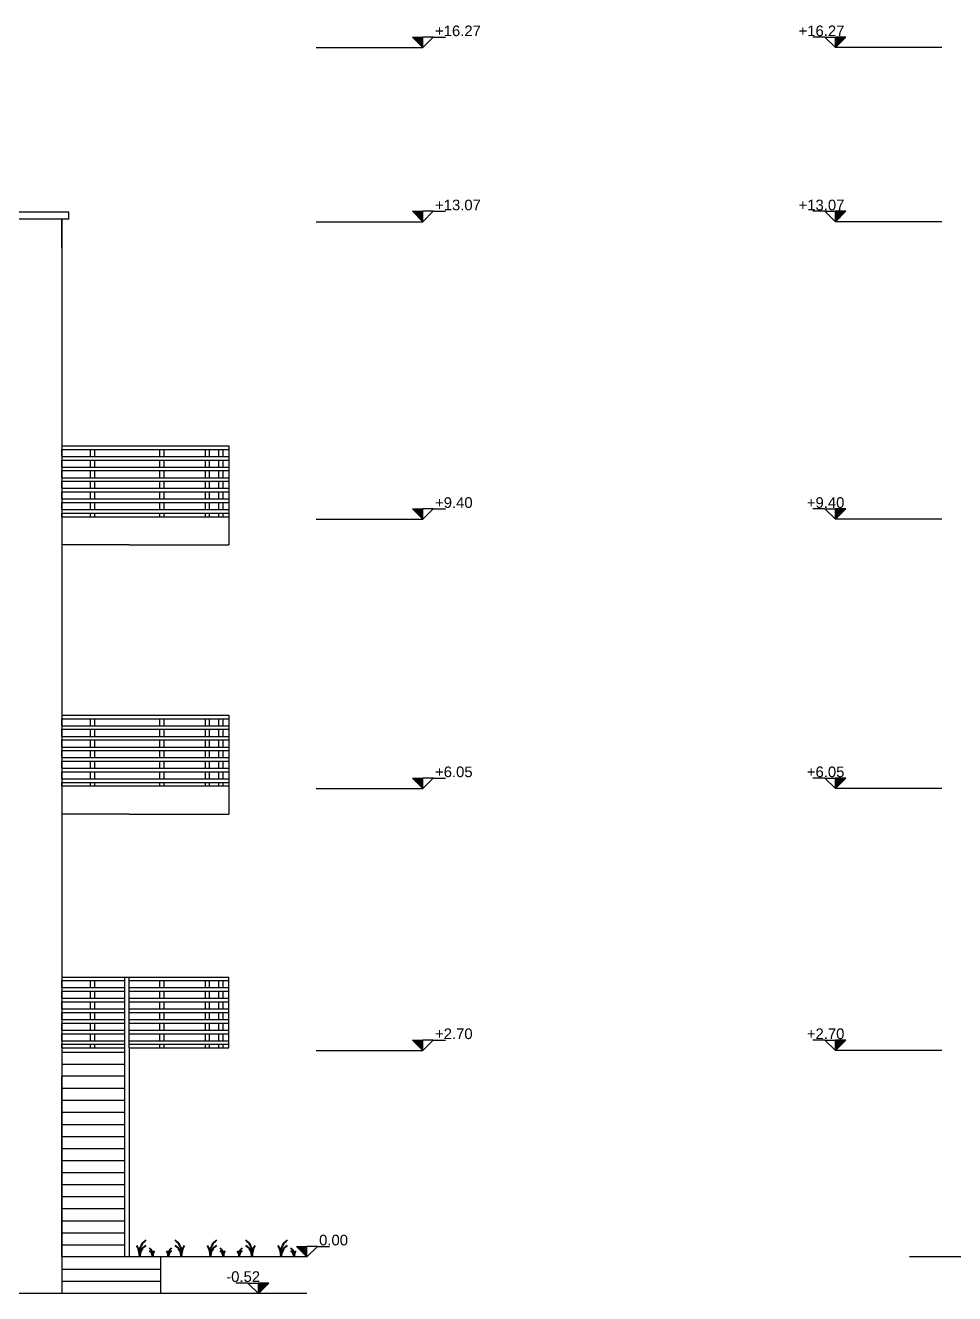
# Model space of a CAD drawing. Header units: millimetres. Extents: x 2459 to 3981, y 1231 to 4850.
# Drawn here: x 3676.24 to 3689.36, y 1240.85 to 1258.75 of the extents above; entities that cross this region are included whole.
import ezdxf

# ---------------------------------------------------------------- set-up
doc = ezdxf.new("R2010")
doc.units = ezdxf.units.MM
doc.layers.add('erbetta', color=7, linetype='Continuous', lineweight=40)
doc.styles.get("Standard").update_dxf_attribs({"font": 'arial.ttf'})

msp = doc.modelspace()

# ---------------------------------------------------------------- hatches: boundary and pattern name
at = {"ltscale": 0.01}
h = msp.add_hatch(color=256, dxfattribs=at)
h.dxf.hatch_style = 1
h.paths.add_polyline_path([(3681.850527, 1258.586105), (3681.703045, 1258.586105), (3681.850527, 1258.438622)])
h = msp.add_hatch(color=256, dxfattribs=at)
h.dxf.hatch_style = 1
h.paths.add_polyline_path([(3687.673377, 1258.586105), (3687.82086, 1258.586105), (3687.673377, 1258.438622)])
h = msp.add_hatch(color=256, dxfattribs=at)
h.dxf.hatch_style = 1
h.paths.add_polyline_path([(3681.850527, 1256.127304), (3681.703045, 1256.127304), (3681.850527, 1255.979822)])
h = msp.add_hatch(color=256, dxfattribs=at)
h.dxf.hatch_style = 1
h.paths.add_polyline_path([(3687.673377, 1256.127304), (3687.82086, 1256.127304), (3687.673377, 1255.979822)])
h = msp.add_hatch(color=256, dxfattribs=at)
h.dxf.hatch_style = 1
h.paths.add_polyline_path([(3681.850527, 1251.926087), (3681.703045, 1251.926087), (3681.850527, 1251.778605)])
h = msp.add_hatch(color=256, dxfattribs=at)
h.dxf.hatch_style = 1
h.paths.add_polyline_path([(3687.673377, 1251.926087), (3687.82086, 1251.926087), (3687.673377, 1251.778605)])
h = msp.add_hatch(color=256, dxfattribs=at)
h.dxf.hatch_style = 1
h.paths.add_polyline_path([(3681.850527, 1248.123916), (3681.703045, 1248.123916), (3681.850527, 1247.976433)])
h = msp.add_hatch(color=256, dxfattribs=at)
h.dxf.hatch_style = 1
h.paths.add_polyline_path([(3687.673377, 1248.123916), (3687.82086, 1248.123916), (3687.673377, 1247.976433)])
h = msp.add_hatch(color=256, dxfattribs=at)
h.dxf.hatch_style = 1
h.paths.add_polyline_path([(3681.85031, 1244.42587), (3681.702828, 1244.42587), (3681.85031, 1244.278388)])
h = msp.add_hatch(color=256, dxfattribs=at)
h.dxf.hatch_style = 1
h.paths.add_polyline_path([(3687.673594, 1244.42587), (3687.821076, 1244.42587), (3687.673594, 1244.278388)])
h = msp.add_hatch(color=256, dxfattribs=at)
h.dxf.hatch_style = 1
h.paths.add_polyline_path([(3680.214088, 1241.512715), (3680.066606, 1241.512715), (3680.214088, 1241.365233)])
h = msp.add_hatch(color=256, dxfattribs=at)
h.dxf.hatch_style = 1
h.paths.add_polyline_path([(3679.52933, 1240.992715), (3679.676813, 1240.992715), (3679.52933, 1240.845233)])

# ---------------------------------------------------------------- linework, layer by layer
for p, q in [((3681.850527, 1258.438622, 1.285432), (3681.703045, 1258.586105, 1.285432)), ((3681.703045, 1258.586105, 1.285432), (3681.850527, 1258.586105, 1.285432)), ((3681.850527, 1258.438622, 1.285432), (3681.850527, 1258.586105, 1.285432)), ((3681.850527, 1258.438622, 1.285432), (3681.998009, 1258.586105, 1.285432)), ((3681.998009, 1258.586105, 1.285432), (3681.850527, 1258.586105, 1.285432)), ((3681.998009, 1258.586105, 1.285432), (3682.16932, 1258.586105, 1.285432)), ((3687.525895, 1258.586105, 1.285432), (3687.354584, 1258.586105, 1.285432)), ((3687.673377, 1258.438622, 1.285432), (3687.525895, 1258.586105, 1.285432)), ((3687.525895, 1258.586105, 1.285432), (3687.673377, 1258.586105, 1.285432)), ((3687.673377, 1258.438622, 1.285432), (3687.82086, 1258.586105, 1.285432)), ((3687.82086, 1258.586105, 1.285432), (3687.673377, 1258.586105, 1.285432)), ((3687.673377, 1258.438622, 1.285432), (3687.673377, 1258.586105, 1.285432)), ((3676.854088, 1256.11614), (3676.254088, 1256.11614)), ((3676.754088, 1255.61614), (3676.754088, 1256.01614)), ((3676.854088, 1256.01614), (3676.854088, 1256.11614)), ((3681.850527, 1255.979822, 1.285432), (3681.703045, 1256.127304, 1.285432)), ((3681.703045, 1256.127304, 1.285432), (3681.850527, 1256.127304, 1.285432)), ((3681.850527, 1255.979822, 1.285432), (3681.850527, 1256.127304, 1.285432)), ((3681.850527, 1255.979822, 1.285432), (3681.998009, 1256.127304, 1.285432)), ((3681.998009, 1256.127304, 1.285432), (3681.850527, 1256.127304, 1.285432)), ((3681.998009, 1256.127304, 1.285432), (3682.16932, 1256.127304, 1.285432)), ((3687.525895, 1256.127304, 1.285432), (3687.354584, 1256.127304, 1.285432)), ((3687.673377, 1255.979822, 1.285432), (3687.525895, 1256.127304, 1.285432)), ((3687.525895, 1256.127304, 1.285432), (3687.673377, 1256.127304, 1.285432)), ((3687.673377, 1255.979822, 1.285432), (3687.82086, 1256.127304, 1.285432)), ((3687.82086, 1256.127304, 1.285432), (3687.673377, 1256.127304, 1.285432)), ((3687.673377, 1255.979822, 1.285432), (3687.673377, 1256.127304, 1.285432)), ((3676.754088, 1255.61614), (3676.754088, 1249.013062)), ((3676.754088, 1252.665233), (3676.754088, 1252.765233)), ((3679.114088, 1252.815233, 1), (3679.114088, 1251.415233, 1)), ((3676.754088, 1252.515233), (3676.754088, 1252.615233)), ((3676.754088, 1252.365233), (3676.754088, 1252.465233)), ((3676.754088, 1252.215233), (3676.754088, 1252.315233)), ((3676.754088, 1252.065233), (3676.754088, 1252.165233)), ((3676.754088, 1251.915233), (3676.754088, 1252.015233)), ((3676.754088, 1251.814923), (3676.754088, 1251.865233)), ((3681.850527, 1251.778605, 1.285432), (3681.703045, 1251.926087, 1.285432)), ((3681.703045, 1251.926087, 1.285432), (3681.850527, 1251.926087, 1.285432)), ((3681.850527, 1251.778605, 1.285432), (3681.850527, 1251.926087, 1.285432)), ((3681.850527, 1251.778605, 1.285432), (3681.998009, 1251.926087, 1.285432)), ((3681.998009, 1251.926087, 1.285432), (3681.850527, 1251.926087, 1.285432)), ((3681.998009, 1251.926087, 1.285432), (3682.16932, 1251.926087, 1.285432)), ((3687.525895, 1251.926087, 1.285432), (3687.354584, 1251.926087, 1.285432)), ((3687.673377, 1251.778605, 1.285432), (3687.525895, 1251.926087, 1.285432)), ((3687.525895, 1251.926087, 1.285432), (3687.673377, 1251.926087, 1.285432)), ((3687.673377, 1251.778605, 1.285432), (3687.82086, 1251.926087, 1.285432)), ((3687.82086, 1251.926087, 1.285432), (3687.673377, 1251.926087, 1.285432)), ((3687.673377, 1251.778605, 1.285432), (3687.673377, 1251.926087, 1.285432)), ((3676.754088, 1251.814923), (3677.654088, 1251.814923, 0.381356)), ((3677.654088, 1251.814923, 0.381356), (3677.704088, 1251.814923, 0.402542)), ((3677.704088, 1251.814923, 0.402542), (3679.114088, 1251.814923, 1)), ((3677.704088, 1251.415233, 0.402542), (3676.754088, 1251.415233, 0.402542)), ((3677.704088, 1251.415233, 0.402542), (3679.114088, 1251.415233, 1)), ((3679.114088, 1249.013062, 1), (3679.114088, 1247.613062, 1)), ((3676.754088, 1248.963062), (3676.754088, 1248.863062)), ((3676.754088, 1248.863062), (3676.754088, 1248.963062)), ((3676.754088, 1248.813062), (3676.754088, 1248.713062)), ((3676.754088, 1248.713062), (3676.754088, 1248.813062)), ((3676.754088, 1248.663062), (3676.754088, 1248.563062)), ((3676.754088, 1248.563062), (3676.754088, 1248.663062)), ((3676.754088, 1248.513062), (3676.754088, 1248.413062)), ((3676.754088, 1248.413062), (3676.754088, 1248.513062)), ((3676.754088, 1248.363062), (3676.754088, 1248.263062)), ((3676.754088, 1248.263062), (3676.754088, 1248.363062)), ((3676.754088, 1248.213062), (3676.754088, 1248.113062)), ((3676.754088, 1248.113062), (3676.754088, 1248.213062)), ((3681.850527, 1247.976433, 1.285432), (3681.703045, 1248.123916, 1.285432)), ((3681.703045, 1248.123916, 1.285432), (3681.850527, 1248.123916, 1.285432)), ((3681.850527, 1247.976433, 1.285432), (3681.850527, 1248.123916, 1.285432)), ((3681.850527, 1247.976433, 1.285432), (3681.998009, 1248.123916, 1.285432)), ((3681.998009, 1248.123916, 1.285432), (3681.850527, 1248.123916, 1.285432)), ((3681.998009, 1248.123916, 1.285432), (3682.16932, 1248.123916, 1.285432)), ((3687.525895, 1248.123916, 1.285432), (3687.354584, 1248.123916, 1.285432)), ((3687.673377, 1247.976433, 1.285432), (3687.525895, 1248.123916, 1.285432)), ((3687.525895, 1248.123916, 1.285432), (3687.673377, 1248.123916, 1.285432)), ((3687.673377, 1247.976433, 1.285432), (3687.82086, 1248.123916, 1.285432)), ((3687.82086, 1248.123916, 1.285432), (3687.673377, 1248.123916, 1.285432)), ((3687.673377, 1247.976433, 1.285432), (3687.673377, 1248.123916, 1.285432)), ((3676.754088, 1248.063062), (3676.754088, 1248.012751)), ((3676.754088, 1248.012751), (3676.754088, 1248.063062)), ((3676.754088, 1248.012751), (3677.654088, 1248.012751, 0.381356)), ((3677.654088, 1248.012751, 0.381356), (3677.704088, 1248.012751, 0.402542)), ((3677.704088, 1248.012751, 0.402542), (3679.114088, 1248.012751, 1)), ((3676.754088, 1247.613062), (3676.754088, 1245.315233)), ((3677.704088, 1247.613062, 0.402542), (3676.754088, 1247.613062, 0.402542)), ((3677.704088, 1247.613062, 0.402542), (3679.114088, 1247.613062, 1)), ((3676.754088, 1245.265233), (3676.754088, 1245.165233)), ((3676.754088, 1245.165233), (3676.754088, 1245.265233)), ((3676.754088, 1245.015233), (3676.754088, 1245.115233)), ((3676.754088, 1244.965233), (3676.754088, 1244.865233)), ((3676.754088, 1244.865233), (3676.754088, 1244.965233)), ((3676.754088, 1244.715233), (3676.754088, 1244.815233)), ((3676.754088, 1244.665233), (3676.754088, 1244.565233)), ((3676.754088, 1244.565233), (3676.754088, 1244.665233)), ((3676.754088, 1244.415233), (3676.754088, 1244.515233)), ((3676.754088, 1244.365233), (3676.754088, 1244.314923)), ((3676.754088, 1244.314923), (3676.754088, 1244.365233)), ((3681.85031, 1244.278388, 1.285432), (3681.702828, 1244.42587, 1.285432)), ((3681.702828, 1244.42587, 1.285432), (3681.85031, 1244.42587, 1.285432)), ((3681.85031, 1244.278388, 1.285432), (3681.85031, 1244.42587, 1.285432)), ((3681.85031, 1244.278388, 1.285432), (3681.997793, 1244.42587, 1.285432)), ((3681.997793, 1244.42587, 1.285432), (3681.85031, 1244.42587, 1.285432)), ((3681.997793, 1244.42587, 1.285432), (3682.169104, 1244.42587, 1.285432)), ((3687.526112, 1244.42587, 1.285432), (3687.354801, 1244.42587, 1.285432)), ((3687.673594, 1244.278388, 1.285432), (3687.526112, 1244.42587, 1.285432)), ((3687.526112, 1244.42587, 1.285432), (3687.673594, 1244.42587, 1.285432)), ((3687.673594, 1244.278388, 1.285432), (3687.821076, 1244.42587, 1.285432)), ((3687.821076, 1244.42587, 1.285432), (3687.673594, 1244.42587, 1.285432)), ((3687.673594, 1244.278388, 1.285432), (3687.673594, 1244.42587, 1.285432)), ((3676.754088, 1244.314923), (3677.645384, 1244.314923, 0.377668)), ((3677.704088, 1244.314923, 0.402542), (3677.704088, 1241.365233)), ((3677.704088, 1244.314923, 0.402542), (3679.114088, 1244.314923, 1)), ((3677.645384, 1243.915233, 0.402542), (3676.754088, 1243.915233, 0.402542)), ((3680.214088, 1241.365233), (3680.066606, 1241.512715)), ((3680.066606, 1241.512715), (3680.214088, 1241.512715)), ((3680.214088, 1241.365233), (3680.214088, 1241.512715)), ((3680.214088, 1241.365233), (3680.36157, 1241.512715)), ((3680.36157, 1241.512715), (3680.214088, 1241.512715)), ((3680.36157, 1241.512715), (3680.532881, 1241.512715)), ((3692.180078, 1241.365233), (3688.719641, 1241.365233)), ((3679.381848, 1240.992715), (3679.210537, 1240.992715)), ((3679.52933, 1240.845233), (3679.381848, 1240.992715)), ((3679.381848, 1240.992715), (3679.52933, 1240.992715)), ((3679.52933, 1240.845233), (3679.676813, 1240.992715)), ((3679.676813, 1240.992715), (3679.52933, 1240.992715)), ((3679.52933, 1240.845233), (3679.52933, 1240.992715))]:
    msp.add_line(p, q, dxfattribs=at)
at = {"linetype": 'Continuous', "ltscale": 0.01}
for p, q in [((3680.346495, 1258.438622, 1.285432), (3681.850527, 1258.438622, 1.285432)), ((3689.177409, 1258.438622, 1.285432), (3687.673377, 1258.438622, 1.285432)), ((3676.254088, 1256.11614), (3670.369028, 1256.11614)), ((3676.854088, 1256.01614), (3670.369028, 1256.016496)), ((3676.754088, 1256.01614), (3676.754088, 1240.845233)), ((3680.346495, 1255.979822, 1.285432), (3681.850527, 1255.979822, 1.285432)), ((3689.177409, 1255.979822, 1.285432), (3687.673377, 1255.979822, 1.285432)), ((3677.158079, 1252.665233), (3677.158079, 1252.765233)), ((3677.216783, 1252.765233), (3677.216783, 1252.665233)), ((3678.139902, 1252.665233), (3678.139902, 1252.765233)), ((3678.198606, 1252.665233), (3678.198606, 1252.765233)), ((3678.780683, 1252.665233), (3678.780683, 1252.765233)), ((3678.839386, 1252.665233), (3678.839386, 1252.765233)), ((3678.97198, 1252.665233), (3678.97198, 1252.765233)), ((3679.030684, 1252.665233), (3679.030684, 1252.765233)), ((3677.158079, 1252.515233), (3677.158079, 1252.615233)), ((3677.216783, 1252.615233), (3677.216783, 1252.515233)), ((3678.139902, 1252.515233), (3678.139902, 1252.615233)), ((3678.198606, 1252.515233), (3678.198606, 1252.615233)), ((3678.780683, 1252.515233), (3678.780683, 1252.615233)), ((3678.839386, 1252.515233), (3678.839386, 1252.615233)), ((3678.97198, 1252.515233), (3678.97198, 1252.615233)), ((3679.030684, 1252.515233), (3679.030684, 1252.615233)), ((3677.158079, 1252.365233), (3677.158079, 1252.465233)), ((3677.216783, 1252.465233), (3677.216783, 1252.365233)), ((3678.139902, 1252.365233), (3678.139902, 1252.465233)), ((3678.198606, 1252.365233), (3678.198606, 1252.465233)), ((3678.780683, 1252.365233), (3678.780683, 1252.465233)), ((3678.839386, 1252.365233), (3678.839386, 1252.465233)), ((3678.97198, 1252.365233), (3678.97198, 1252.465233)), ((3679.030684, 1252.365233), (3679.030684, 1252.465233)), ((3677.158079, 1252.215233), (3677.158079, 1252.315233)), ((3677.216783, 1252.315233), (3677.216783, 1252.215233)), ((3678.139902, 1252.215233), (3678.139902, 1252.315233)), ((3678.198606, 1252.215233), (3678.198606, 1252.315233)), ((3678.780683, 1252.215233), (3678.780683, 1252.315233)), ((3678.839386, 1252.215233), (3678.839386, 1252.315233)), ((3678.97198, 1252.215233), (3678.97198, 1252.315233)), ((3679.030684, 1252.215233), (3679.030684, 1252.315233)), ((3677.158079, 1252.065233), (3677.158079, 1252.165233)), ((3677.216783, 1252.165233), (3677.216783, 1252.065233)), ((3678.139902, 1252.065233), (3678.139902, 1252.165233)), ((3678.198606, 1252.065233), (3678.198606, 1252.165233)), ((3678.780683, 1252.065233), (3678.780683, 1252.165233)), ((3678.839386, 1252.065233), (3678.839386, 1252.165233)), ((3678.97198, 1252.065233), (3678.97198, 1252.165233)), ((3679.030684, 1252.065233), (3679.030684, 1252.165233)), ((3677.158079, 1251.915233), (3677.158079, 1252.015233)), ((3677.158079, 1251.814923), (3677.158079, 1251.865233)), ((3677.216783, 1252.015233), (3677.216783, 1251.915233)), ((3677.216783, 1251.865233), (3677.216783, 1251.815233)), ((3678.139902, 1251.915233), (3678.139902, 1252.015233)), ((3678.139902, 1251.814923), (3678.139902, 1251.865233)), ((3678.198606, 1251.915233), (3678.198606, 1252.015233)), ((3678.198606, 1251.814923), (3678.198606, 1251.865233)), ((3678.780683, 1251.915233), (3678.780683, 1252.015233)), ((3678.780683, 1251.814923), (3678.780683, 1251.865233)), ((3678.839386, 1251.915233), (3678.839386, 1252.015233)), ((3678.839386, 1251.814923), (3678.839386, 1251.865233)), ((3678.97198, 1251.915233), (3678.97198, 1252.015233)), ((3678.97198, 1251.814923), (3678.97198, 1251.865233)), ((3679.030684, 1251.915233), (3679.030684, 1252.015233)), ((3679.030684, 1251.814923), (3679.030684, 1251.865233)), ((3680.346495, 1251.778605, 1.285432), (3681.850527, 1251.778605, 1.285432)), ((3689.177409, 1251.778605, 1.285432), (3687.673377, 1251.778605, 1.285432)), ((3677.158079, 1248.863062), (3677.158079, 1248.963062)), ((3677.158079, 1248.713062), (3677.158079, 1248.813062)), ((3677.216783, 1248.963062), (3677.216783, 1248.863062)), ((3677.216783, 1248.813062), (3677.216783, 1248.713062)), ((3678.139902, 1248.863062), (3678.139902, 1248.963062)), ((3678.139902, 1248.713062), (3678.139902, 1248.813062)), ((3678.198606, 1248.863062), (3678.198606, 1248.963062)), ((3678.198606, 1248.713062), (3678.198606, 1248.813062)), ((3678.780683, 1248.863062), (3678.780683, 1248.963062)), ((3678.780683, 1248.713062), (3678.780683, 1248.813062)), ((3678.839386, 1248.863062), (3678.839386, 1248.963062)), ((3678.839386, 1248.713062), (3678.839386, 1248.813062)), ((3678.97198, 1248.863062), (3678.97198, 1248.963062)), ((3678.97198, 1248.713062), (3678.97198, 1248.813062)), ((3679.030684, 1248.863062), (3679.030684, 1248.963062)), ((3679.030684, 1248.713062), (3679.030684, 1248.813062)), ((3677.158079, 1248.563062), (3677.158079, 1248.663062)), ((3677.216783, 1248.663062), (3677.216783, 1248.563062)), ((3678.139902, 1248.563062), (3678.139902, 1248.663062)), ((3678.198606, 1248.563062), (3678.198606, 1248.663062)), ((3678.780683, 1248.563062), (3678.780683, 1248.663062)), ((3678.839386, 1248.563062), (3678.839386, 1248.663062)), ((3678.97198, 1248.563062), (3678.97198, 1248.663062)), ((3679.030684, 1248.563062), (3679.030684, 1248.663062)), ((3677.158079, 1248.413062), (3677.158079, 1248.513062)), ((3677.216783, 1248.513062), (3677.216783, 1248.413062)), ((3678.139902, 1248.413062), (3678.139902, 1248.513062)), ((3678.198606, 1248.413062), (3678.198606, 1248.513062)), ((3678.780683, 1248.413062), (3678.780683, 1248.513062)), ((3678.839386, 1248.413062), (3678.839386, 1248.513062)), ((3678.97198, 1248.413062), (3678.97198, 1248.513062)), ((3679.030684, 1248.413062), (3679.030684, 1248.513062)), ((3677.158079, 1248.263062), (3677.158079, 1248.363062)), ((3677.216783, 1248.363062), (3677.216783, 1248.263062)), ((3678.139902, 1248.263062), (3678.139902, 1248.363062)), ((3678.198606, 1248.263062), (3678.198606, 1248.363062)), ((3678.780683, 1248.263062), (3678.780683, 1248.363062)), ((3678.839386, 1248.263062), (3678.839386, 1248.363062)), ((3678.97198, 1248.263062), (3678.97198, 1248.363062)), ((3679.030684, 1248.263062), (3679.030684, 1248.363062)), ((3677.158079, 1248.113062), (3677.158079, 1248.213062)), ((3677.216783, 1248.213062), (3677.216783, 1248.113062)), ((3678.139902, 1248.113062), (3678.139902, 1248.213062)), ((3678.198606, 1248.113062), (3678.198606, 1248.213062)), ((3678.780683, 1248.113062), (3678.780683, 1248.213062)), ((3678.839386, 1248.113062), (3678.839386, 1248.213062)), ((3678.97198, 1248.113062), (3678.97198, 1248.213062)), ((3679.030684, 1248.113062), (3679.030684, 1248.213062)), ((3677.158079, 1248.012751), (3677.158079, 1248.063062)), ((3677.216783, 1248.063062), (3677.216783, 1248.013062)), ((3678.139902, 1248.012751), (3678.139902, 1248.063062)), ((3678.198606, 1248.012751), (3678.198606, 1248.063062)), ((3678.780683, 1248.012751), (3678.780683, 1248.063062)), ((3678.839386, 1248.012751), (3678.839386, 1248.063062)), ((3678.97198, 1248.012751), (3678.97198, 1248.063062)), ((3679.030684, 1248.012751), (3679.030684, 1248.063062)), ((3680.346495, 1247.976433, 1.285432), (3681.850527, 1247.976433, 1.285432)), ((3689.177409, 1247.976433, 1.285432), (3687.673377, 1247.976433, 1.285432)), ((3677.158079, 1245.165233), (3677.158079, 1245.265233)), ((3677.216783, 1245.265233), (3677.216783, 1245.165233)), ((3677.645384, 1244.314923, 0.377668), (3677.645384, 1245.315233, 0.377668)), ((3677.704088, 1244.314923, 0.402542), (3677.704088, 1245.315233, 0.402542)), ((3678.139902, 1245.165233), (3678.139902, 1245.265233)), ((3678.198606, 1245.165233), (3678.198606, 1245.265233)), ((3678.780683, 1245.165233), (3678.780683, 1245.265233)), ((3678.839386, 1245.165233), (3678.839386, 1245.265233)), ((3678.97198, 1245.165233), (3678.97198, 1245.265233)), ((3679.030684, 1245.165233), (3679.030684, 1245.265233)), ((3679.114088, 1244.314923, 1), (3679.114088, 1245.315233, 1)), ((3677.158079, 1245.015233), (3677.158079, 1245.115233)), ((3677.216783, 1245.115233), (3677.216783, 1245.015233)), ((3678.139902, 1245.015233), (3678.139902, 1245.115233)), ((3678.198606, 1245.015233), (3678.198606, 1245.115233)), ((3678.780683, 1245.015233), (3678.780683, 1245.115233)), ((3678.839386, 1245.015233), (3678.839386, 1245.115233)), ((3678.97198, 1245.015233), (3678.97198, 1245.115233)), ((3679.030684, 1245.015233), (3679.030684, 1245.115233)), ((3677.158079, 1244.865233), (3677.158079, 1244.965233)), ((3677.216783, 1244.965233), (3677.216783, 1244.865233)), ((3678.139902, 1244.865233), (3678.139902, 1244.965233)), ((3678.198606, 1244.865233), (3678.198606, 1244.965233)), ((3678.780683, 1244.865233), (3678.780683, 1244.965233)), ((3678.839386, 1244.865233), (3678.839386, 1244.965233)), ((3678.97198, 1244.865233), (3678.97198, 1244.965233)), ((3679.030684, 1244.865233), (3679.030684, 1244.965233)), ((3677.158079, 1244.715233), (3677.158079, 1244.815233)), ((3677.216783, 1244.815233), (3677.216783, 1244.715233)), ((3678.139902, 1244.715233), (3678.139902, 1244.815233)), ((3678.198606, 1244.715233), (3678.198606, 1244.815233)), ((3678.780683, 1244.715233), (3678.780683, 1244.815233)), ((3678.839386, 1244.715233), (3678.839386, 1244.815233)), ((3678.97198, 1244.715233), (3678.97198, 1244.815233)), ((3679.030684, 1244.715233), (3679.030684, 1244.815233)), ((3677.158079, 1244.565233), (3677.158079, 1244.665233)), ((3677.158079, 1244.415233), (3677.158079, 1244.515233)), ((3677.216783, 1244.665233), (3677.216783, 1244.565233)), ((3677.216783, 1244.515233), (3677.216783, 1244.415233)), ((3678.139902, 1244.565233), (3678.139902, 1244.665233)), ((3678.139902, 1244.415233), (3678.139902, 1244.515233)), ((3678.198606, 1244.565233), (3678.198606, 1244.665233)), ((3678.198606, 1244.415233), (3678.198606, 1244.515233)), ((3678.780683, 1244.565233), (3678.780683, 1244.665233)), ((3678.780683, 1244.415233), (3678.780683, 1244.515233)), ((3678.839386, 1244.565233), (3678.839386, 1244.665233)), ((3678.839386, 1244.415233), (3678.839386, 1244.515233)), ((3678.97198, 1244.565233), (3678.97198, 1244.665233)), ((3678.97198, 1244.415233), (3678.97198, 1244.515233)), ((3679.030684, 1244.565233), (3679.030684, 1244.665233)), ((3679.030684, 1244.415233), (3679.030684, 1244.515233)), ((3677.158079, 1244.314923), (3677.158079, 1244.365233)), ((3677.216783, 1244.365233), (3677.216783, 1244.315233)), ((3678.139902, 1244.314923), (3678.139902, 1244.365233)), ((3678.198606, 1244.314923), (3678.198606, 1244.365233)), ((3678.780683, 1244.314923), (3678.780683, 1244.365233)), ((3678.839386, 1244.314923), (3678.839386, 1244.365233)), ((3678.97198, 1244.314923), (3678.97198, 1244.365233)), ((3679.030684, 1244.314923), (3679.030684, 1244.365233)), ((3676.754088, 1244.255233, 0.402542), (3677.645384, 1244.255233, 0.803649)), ((3677.645384, 1241.364923, 0.402542), (3677.645384, 1244.314923, 0.377668)), ((3680.346495, 1244.278605, 1.285432), (3681.850527, 1244.278605, 1.285432)), ((3689.177409, 1244.278605, 1.285432), (3687.673377, 1244.278605, 1.285432)), ((3676.754088, 1244.085233, 0.402542), (3677.645384, 1244.085233, 0.803649)), ((3676.754088, 1241.365233), (3676.754088, 1243.915233)), ((3676.754088, 1243.745233), (3677.645384, 1243.745233, 0.401106)), ((3676.754088, 1243.575233), (3677.645384, 1243.575233, 0.401106)), ((3676.754088, 1243.405233), (3677.645384, 1243.405233, 0.401106)), ((3676.754088, 1243.235233), (3677.645384, 1243.235233, 0.401106)), ((3676.754088, 1243.065233), (3677.645384, 1243.065233, 0.401106)), ((3676.754088, 1242.895233), (3677.645384, 1242.895233, 0.401106)), ((3676.754088, 1242.725233), (3677.645384, 1242.725233, 0.401106)), ((3676.754088, 1242.555233), (3677.645384, 1242.555233, 0.401106)), ((3676.754088, 1242.385233), (3677.645384, 1242.385233, 0.401106)), ((3676.754088, 1242.215233), (3677.645384, 1242.215233, 0.401106)), ((3676.754088, 1242.045233), (3677.645384, 1242.045233, 0.401106)), ((3676.754088, 1241.875233), (3677.645384, 1241.875233, 0.401106)), ((3676.754088, 1241.705233), (3677.645384, 1241.705233, 0.401106)), ((3676.754088, 1241.535233), (3677.645384, 1241.535233, 0.401106)), ((3678.154088, 1240.845233), (3678.154088, 1241.365233)), ((3678.154088, 1241.184331), (3676.754088, 1241.184331)), ((3678.154088, 1241.014331), (3676.754088, 1241.014331))]:
    msp.add_line(p, q, dxfattribs=at)
msp.add_line((3680.214088, 1241.365233), (3676.754088, 1241.365233))
at = {"linetype": 'Continuous', "lineweight": 30, "ltscale": 0.01}
msp.add_line((3680.214088, 1240.845233), (3656.994088, 1240.845233), dxfattribs=at)
at = {"ltscale": 0.01}
for points in [[(3676.754088, 1252.815233, 0), (3679.114088, 1252.815233, 1)], [(3676.754088, 1252.765233, 0), (3679.114088, 1252.765233, 1)], [(3676.754088, 1252.665233, 0), (3679.114088, 1252.665233, 1)], [(3676.754088, 1252.615233, 0), (3679.114088, 1252.615233, 1)], [(3676.754088, 1252.515233, 0), (3679.114088, 1252.515233, 1)], [(3676.754088, 1252.465233, 0), (3679.114088, 1252.465233, 1)], [(3676.754088, 1252.365233, 0), (3679.114088, 1252.365233, 1)], [(3676.754088, 1252.315233, 0), (3679.114088, 1252.315233, 1)], [(3676.754088, 1252.215233, 0), (3679.114088, 1252.215233, 1)], [(3676.754088, 1252.165233, 0), (3679.114088, 1252.165233, 1)], [(3676.754088, 1252.065233, 0), (3679.114088, 1252.065233, 1)], [(3676.754088, 1252.015233, 0), (3679.114088, 1252.015233, 1)], [(3676.754088, 1251.915233, 0), (3679.114088, 1251.915233, 1)], [(3676.754088, 1251.865233, 0), (3679.114088, 1251.865233, 1)], [(3676.754088, 1249.013062, 0), (3679.114088, 1249.013062, 1)], [(3676.754088, 1248.963062, 0), (3679.114088, 1248.963062, 1)], [(3676.754088, 1248.863062, 0), (3679.114088, 1248.863062, 1)], [(3676.754088, 1248.813062, 0), (3679.114088, 1248.813062, 1)], [(3676.754088, 1248.713062, 0), (3679.114088, 1248.713062, 1)], [(3676.754088, 1248.663062, 0), (3679.114088, 1248.663062, 1)], [(3676.754088, 1248.563062, 0), (3679.114088, 1248.563062, 1)], [(3676.754088, 1248.513062, 0), (3679.114088, 1248.513062, 1)], [(3676.754088, 1248.413062, 0), (3679.114088, 1248.413062, 1)], [(3676.754088, 1248.363062, 0), (3679.114088, 1248.363062, 1)], [(3676.754088, 1248.263062, 0), (3679.114088, 1248.263062, 1)], [(3676.754088, 1248.213062, 0), (3679.114088, 1248.213062, 1)], [(3676.754088, 1248.113062, 0), (3679.114088, 1248.113062, 1)], [(3676.754088, 1248.063062, 0), (3679.114088, 1248.063062, 1)], [(3676.754088, 1245.315233, 0), (3679.114088, 1245.315233, 1)], [(3676.754088, 1245.265233, 0), (3677.645384, 1245.265233, 0.377668)], [(3677.704088, 1245.265233, 0.402542), (3679.114088, 1245.265233, 1)], [(3676.754088, 1245.165233, 0), (3677.645384, 1245.165233, 0.377668)], [(3676.754088, 1245.115233, 0), (3677.645384, 1245.115233, 0.377668)], [(3677.704088, 1245.165233, 0.402542), (3679.114088, 1245.165233, 1)], [(3677.704088, 1245.115233, 0.402542), (3679.114088, 1245.115233, 1)], [(3676.754088, 1245.015233, 0), (3677.645384, 1245.015233, 0.377668)], [(3676.754088, 1244.965233, 0), (3677.645384, 1244.965233, 0.377668)], [(3677.704088, 1245.015233, 0.402542), (3679.114088, 1245.015233, 1)], [(3677.704088, 1244.965233, 0.402542), (3679.114088, 1244.965233, 1)], [(3676.754088, 1244.865233, 0), (3677.645384, 1244.865233, 0.377668)], [(3676.754088, 1244.815233, 0), (3677.645384, 1244.815233, 0.377668)], [(3676.754088, 1244.715233, 0), (3677.645384, 1244.715233, 0.377668)], [(3677.704088, 1244.865233, 0.402542), (3679.114088, 1244.865233, 1)], [(3677.704088, 1244.815233, 0.402542), (3679.114088, 1244.815233, 1)], [(3677.704088, 1244.715233, 0.402542), (3679.114088, 1244.715233, 1)], [(3676.754088, 1244.665233, 0), (3677.645384, 1244.665233, 0.377668)], [(3676.754088, 1244.565233, 0), (3677.645384, 1244.565233, 0.377668)], [(3676.754088, 1244.515233, 0), (3677.645384, 1244.515233, 0.377668)], [(3677.704088, 1244.665233, 0.402542), (3679.114088, 1244.665233, 1)], [(3677.704088, 1244.565233, 0.402542), (3679.114088, 1244.565233, 1)], [(3677.704088, 1244.515233, 0.402542), (3679.114088, 1244.515233, 1)], [(3676.754088, 1244.415233, 0), (3677.645384, 1244.415233, 0.377668)], [(3676.754088, 1244.365233, 0), (3677.645384, 1244.365233, 0.377668)], [(3677.704088, 1244.415233, 0.402542), (3679.114088, 1244.415233, 1)], [(3677.704088, 1244.365233, 0.402542), (3679.114088, 1244.365233, 1)]]:
    msp.add_polyline3d(points, dxfattribs=at)
at = {"layer": 'erbetta', "linetype": 'Continuous', "ltscale": 0.01}
for centre, radius, start, end in [((3677.505111, 1241.365233), 0.348473, 0, 27.3118069), ((3678.064615, 1241.41912), 0.217802, 124.6907886, 176.6781281), ((3678.043928, 1241.365233), 0.190344, 122.8587081, 180), ((3677.925426, 1241.393418), 0.113889, 3.3218719, 55.3092114), ((3678.369311, 1241.393418), 0.113889, 124.6907886, 176.6781281), ((3678.230122, 1241.41912), 0.217802, 3.3218719, 55.3092114), ((3678.250808, 1241.365233), 0.190344, 0, 57.1412919), ((3678.789626, 1241.365233), 0.348473, 152.6881931, 180), ((3678.503003, 1241.365233), 0.348473, 0, 27.3118069), ((3679.062508, 1241.41912), 0.217802, 124.6907886, 176.6781281), ((3679.041821, 1241.365233), 0.190344, 122.8587081, 180), ((3678.923318, 1241.393418), 0.113889, 3.3218719, 55.3092114), ((3679.367204, 1241.393418), 0.113889, 124.6907886, 176.6781281), ((3679.228014, 1241.41912), 0.217802, 3.3218719, 55.3092114), ((3679.248701, 1241.365233), 0.190344, 0, 57.1412919), ((3679.787518, 1241.365233), 0.348473, 152.6881931, 180), ((3679.500896, 1241.365233), 0.348473, 0, 27.3118069), ((3680.0604, 1241.41912), 0.217802, 124.6907886, 176.6781281), ((3680.039713, 1241.365233), 0.190344, 122.8587081, 180), ((3679.92121, 1241.393418), 0.113889, 3.3218719, 55.3092114), ((3677.936243, 1241.36524), 0.099531, 0, 57.1412919), ((3678.217992, 1241.36524), 0.182217, 152.6881931, 180), ((3678.076745, 1241.36524), 0.182217, 0, 27.3118069), ((3678.358494, 1241.36524), 0.099531, 122.8587081, 180), ((3678.934135, 1241.36524), 0.099531, 0, 57.1412919), ((3679.215884, 1241.36524), 0.182217, 152.6881931, 180), ((3679.074638, 1241.36524), 0.182217, 0, 27.3118069), ((3679.356386, 1241.36524), 0.099531, 122.8587081, 180), ((3679.932028, 1241.36524), 0.099531, 0, 57.1412919), ((3680.213776, 1241.36524), 0.182217, 152.6881931, 180)]:
    msp.add_arc(centre, radius, start, end, dxfattribs=at)

# ---------------------------------------------------------------- texts
at = {"linetype": 'Continuous'}
msp.add_text('-0.52', height=0.15, dxfattribs=at).set_placement((3679.075624, 1241.010604, -1))
at = {"ltscale": 0.01, "char_height": 0.15}
for s, width, heights, insert, attachment_point in [('\\pxi-3,l5,t5;+16.27', 1.46468318, [0.396969], (3681.722892, 1258.749579, 0.285432), 1), ('\\pxi-3,l5,t5;+16.27', 1.46468318, [0.396969], (3687.801012, 1258.749579, 0.285432), 3), ('\\pxi-3,l5,t5;+13.07', 1.45033102, [0.214072], (3681.722892, 1256.290779, 0.285432), 1), ('\\pxi-3,l5,t5;+13.07', 1.45033102, [0.214072], (3687.801012, 1256.290779, 0.285432), 3), ('\\pxi-3,l5,t5;+9.40', 1.45033102, [0.214072], (3681.722892, 1252.089562, 0.285432), 1), ('\\pxi-3,l5,t5;+9.40', 1.45033102, [0.214072], (3687.801012, 1252.089562, 0.285432), 3), ('\\pxi-3,l5,t5;+6.05', 1.19321681, [0.088996], (3681.722892, 1248.28739, 0.285432), 1), ('\\pxi-3,l5,t5;+6.05', 1.19321681, [0.088996], (3687.801012, 1248.28739, 0.285432), 3), ('\\pxi-3,l5,t5;+2.70', 1.27725707, [0.142756], (3681.722676, 1244.589345, 0.285432), 1), ('\\pxi-3,l5,t5;+2.70', 1.27725707, [0.142756], (3687.801228, 1244.589345, 0.285432), 3), ('\\pxi-3,l5,t5;0.00', 1.62166721, [0.173724], (3680.086454, 1241.67619, -1), 1)]:
    msp.add_mtext_dynamic_manual_height_columns(s, width=width, gutter_width=12.5, heights=heights, dxfattribs=dict(at, insert=insert, attachment_point=attachment_point))

doc.saveas('drawing.dxf')
